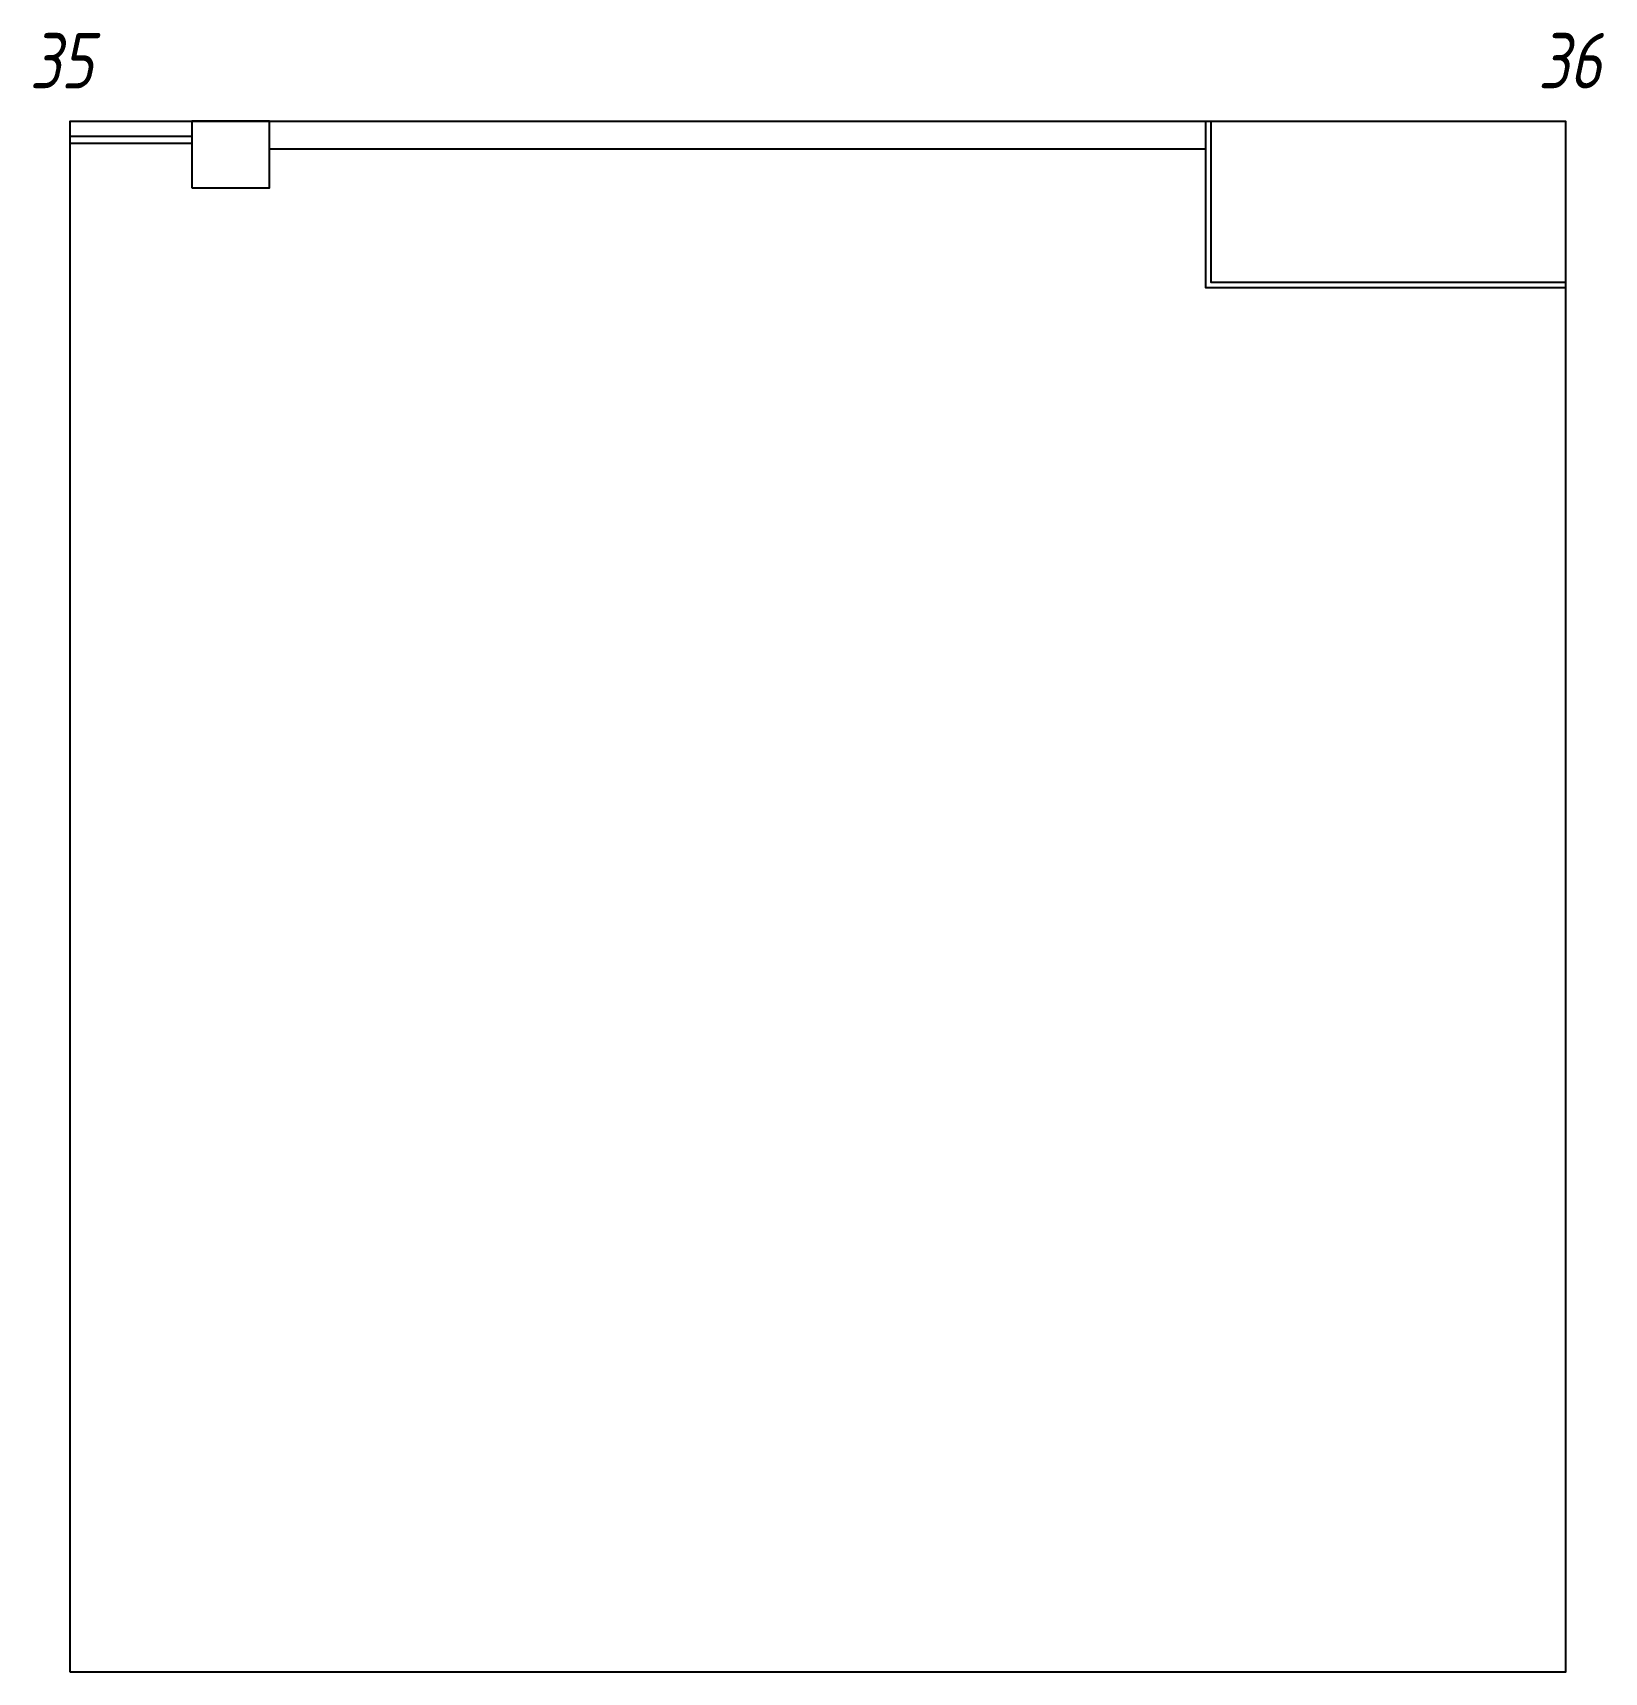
# Model space of a CAD drawing. Header units: millimetres. Extents: x -67 to 2770, y 0 to 2960.
import ezdxf
from ezdxf.enums import TextEntityAlignment as Align

# ---------------------------------------------------------------- set-up
doc = ezdxf.new("R2010")
doc.units = ezdxf.units.MM
doc.layers.add('01 Черновое', color=7, linetype='Continuous')
doc.layers.add('03 Потолок', color=5, linetype='Continuous')
doc.styles.add('ГОСТ-ISOCPEUR', font='isocpeui.ttf', dxfattribs={"width": 0.8})

msp = doc.modelspace()

# ---------------------------------------------------------------- linework, layer by layer
at = {"layer": '01 Черновое'}
msp.add_lwpolyline([(0, 0), (0, 2800), (2700, 2800), (2700, 0)], close=True, dxfattribs=at)
at = {"layer": '03 Потолок', "color": 7, "lineweight": -2}
for p, q in [((0, 2773), (220, 2773)), ((0, 2760.5), (220, 2760.5)), ((360, 2750), (2050, 2750))]:
    msp.add_line(p, q, dxfattribs=at)
msp.add_lwpolyline([(220, 2680), (360, 2680), (360, 2800), (220, 2800)], close=True, dxfattribs=at)
at = {"layer": '03 Потолок', "color": 7, "lineweight": -2, "flags": 128}
msp.add_lwpolyline([(2050, 2800), (2050, 2500), (2700, 2500)], dxfattribs=at)
at = {"layer": '03 Потолок', "color": 7, "lineweight": -2}
msp.add_lwpolyline([(2059.5, 2800), (2059.5, 2509.5), (2700, 2509.5)], dxfattribs=at)

# ---------------------------------------------------------------- texts
at = {"layer": '01 Черновое', "style": 'ГОСТ-ISOCPEUR', "width": 0.8}
for s, p in [('35', (-15.8, 2909.4)), ('36', (2707.6, 2909.4))]:
    msp.add_text(s, height=100, dxfattribs=at).set_placement(p, align=Align.MIDDLE)

doc.saveas('drawing.dxf')
